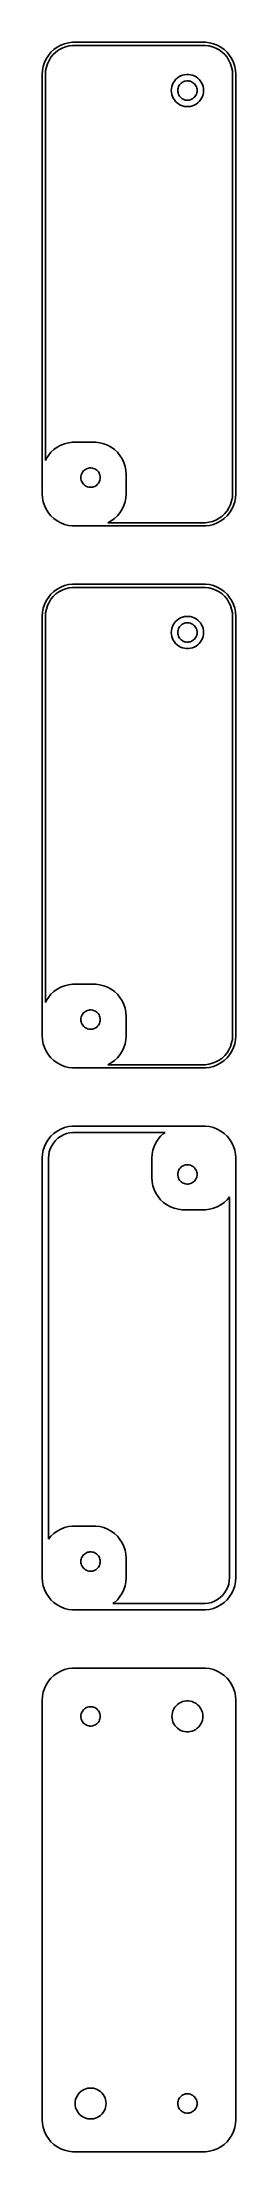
# Model space of a CAD drawing. Header units: metres. Extents: x -15 to 15, y 215 to 541.
import ezdxf

# ---------------------------------------------------------------- set-up
doc = ezdxf.new("R2010")
doc.units = ezdxf.units.M

msp = doc.modelspace()

# ---------------------------------------------------------------- linework, layer by layer
for p, q in [((-13.6448, 539.923), (-14.0451, 539.439)), ((-13.1871, 540.353), (-13.6448, 539.923)), ((-13.6406, 539.145), (-13.2803, 539.58)), ((-13.2803, 539.58), (-12.8684, 539.967)), ((-12.6791, 540.722), (-13.1871, 540.353)), ((-12.8684, 539.967), (-12.4112, 540.299)), ((-12.1289, 541.024), (-12.6791, 540.722)), ((-12.4112, 540.299), (-11.916, 540.572)), ((-11.5451, 541.255), (-12.1289, 541.024)), ((-11.916, 540.572), (-11.3906, 540.78)), ((-10.9369, 541.411), (-11.5451, 541.255)), ((-11.3906, 540.78), (-10.8432, 540.92)), ((-10.3139, 541.49), (-10.9369, 541.411)), ((-10.8432, 540.92), (-10.2825, 540.991)), ((10.3139, 541.49), (-10.3139, 541.49)), ((-10.2825, 540.991), (10.2825, 540.991)), ((10.2825, 540.991), (10.8432, 540.92)), ((10.9369, 541.411), (10.3139, 541.49)), ((10.8432, 540.92), (11.3906, 540.78)), ((11.5451, 541.255), (10.9369, 541.411)), ((11.3906, 540.78), (11.916, 540.572)), ((12.1289, 541.024), (11.5451, 541.255)), ((11.916, 540.572), (12.4112, 540.299)), ((12.6791, 540.722), (12.1289, 541.024)), ((12.4112, 540.299), (12.8684, 539.967)), ((13.1871, 540.353), (12.6791, 540.722)), ((12.8684, 539.967), (13.2803, 539.58)), ((13.6448, 539.923), (13.1871, 540.353)), ((13.2803, 539.58), (13.6406, 539.145)), ((14.0451, 539.439), (13.6448, 539.923)), ((-14.9606, 537.127), (-15, 536.5)), ((-15, 536.5), (-15, 471.5)), ((-14.8429, 537.743), (-14.9606, 537.127)), ((-14.6489, 538.341), (-14.8429, 537.743)), ((-14.3815, 538.909), (-14.6489, 538.341)), ((-14.5, 536.5), (-14.4645, 537.064)), ((-14.5, 476.657), (-14.5, 536.5)), ((-14.4645, 537.064), (-14.3586, 537.619)), ((-14.0451, 539.439), (-14.3815, 538.909)), ((-14.3586, 537.619), (-14.184, 538.157)), ((-14.184, 538.157), (-13.9434, 538.668)), ((-13.9434, 538.668), (-13.6406, 539.145)), ((6.43555, 536.262), (6.16043, 536.111)), ((6.72745, 536.378), (6.43555, 536.262)), ((7.03154, 536.456), (6.72745, 536.378)), ((7.34302, 536.495), (7.03154, 536.456)), ((7.65697, 536.495), (7.34302, 536.495)), ((7.96844, 536.456), (7.65697, 536.495)), ((8.27254, 536.378), (7.96844, 536.456)), ((8.56444, 536.262), (8.27254, 536.378)), ((8.83955, 536.111), (8.56444, 536.262)), ((13.6406, 539.145), (13.9434, 538.668)), ((13.9434, 538.668), (14.184, 538.157)), ((14.3815, 538.909), (14.0451, 539.439)), ((14.184, 538.157), (14.3586, 537.619)), ((14.3586, 537.619), (14.4645, 537.064)), ((14.6489, 538.341), (14.3815, 538.909)), ((14.4645, 537.064), (14.5, 536.5)), ((14.5, 536.5), (14.5, 471.5)), ((14.8429, 537.743), (14.6489, 538.341)), ((14.9606, 537.127), (14.8429, 537.743)), ((15, 536.5), (14.9606, 537.127)), ((15, 471.5), (15, 536.5)), ((5.0197, 534.313), (5, 534)), ((5, 534), (5.0197, 533.687)), ((5.07854, 534.622), (5.0197, 534.313)), ((5.0197, 533.687), (5.07854, 533.378)), ((5.17555, 534.92), (5.07854, 534.622)), ((5.07854, 533.378), (5.17555, 533.08)), ((5.30922, 535.204), (5.17555, 534.92)), ((5.17555, 533.08), (5.30922, 532.796)), ((5.47745, 535.469), (5.30922, 535.204)), ((5.67757, 535.711), (5.47745, 535.469)), ((5.90643, 535.926), (5.67757, 535.711)), ((6.16043, 536.111), (5.90643, 535.926)), ((6, 534), (6.01183, 534.188)), ((6.01183, 533.812), (6, 534)), ((6.01183, 534.188), (6.04712, 534.373)), ((6.04712, 533.627), (6.01183, 533.812)), ((6.04712, 534.373), (6.10533, 534.552)), ((6.10533, 533.448), (6.04712, 533.627)), ((6.10533, 534.552), (6.18553, 534.723)), ((6.18553, 533.277), (6.10533, 533.448)), ((6.18553, 534.723), (6.28647, 534.882)), ((6.28647, 533.118), (6.18553, 533.277)), ((6.28647, 534.882), (6.40654, 535.027)), ((6.40654, 532.973), (6.28647, 533.118)), ((6.40654, 535.027), (6.54385, 535.156)), ((6.54385, 535.156), (6.69626, 535.266)), ((6.69626, 535.266), (6.86133, 535.357)), ((6.86133, 535.357), (7.03647, 535.427)), ((7.03647, 535.427), (7.21892, 535.473)), ((7.21892, 535.473), (7.40581, 535.497)), ((7.40581, 535.497), (7.59418, 535.497)), ((7.59418, 535.497), (7.78107, 535.473)), ((7.78107, 535.473), (7.96352, 535.427)), ((7.96352, 535.427), (8.13866, 535.357)), ((8.13866, 535.357), (8.30373, 535.266)), ((8.30373, 535.266), (8.45613, 535.156)), ((8.45613, 535.156), (8.59344, 535.027)), ((8.59344, 535.027), (8.71352, 534.882)), ((8.71352, 533.118), (8.59344, 532.973)), ((8.71352, 534.882), (8.81445, 534.723)), ((8.81445, 533.277), (8.71352, 533.118)), ((8.81445, 534.723), (8.89465, 534.552)), ((8.89465, 533.448), (8.81445, 533.277)), ((9.09355, 535.926), (8.83955, 536.111)), ((8.89465, 534.552), (8.95287, 534.373)), ((8.95287, 533.627), (8.89465, 533.448)), ((8.95287, 534.373), (8.98816, 534.188)), ((8.98816, 533.812), (8.95287, 533.627)), ((8.98816, 534.188), (9, 534)), ((9, 534), (8.98816, 533.812)), ((9.32242, 535.711), (9.09355, 535.926)), ((9.52254, 535.469), (9.32242, 535.711)), ((9.69077, 535.204), (9.52254, 535.469)), ((9.82443, 534.92), (9.69077, 535.204)), ((9.69077, 532.796), (9.82443, 533.08)), ((9.92145, 534.622), (9.82443, 534.92)), ((9.82443, 533.08), (9.92145, 533.378)), ((9.98029, 534.313), (9.92145, 534.622)), ((9.92145, 533.378), (9.98029, 533.687)), ((10, 534), (9.98029, 534.313)), ((9.98029, 533.687), (10, 534)), ((5.30922, 532.796), (5.47745, 532.531)), ((5.47745, 532.531), (5.67757, 532.289)), ((5.67757, 532.289), (5.90643, 532.074)), ((5.90643, 532.074), (6.16043, 531.889)), ((6.16043, 531.889), (6.43555, 531.738)), ((6.54385, 532.844), (6.40654, 532.973)), ((6.43555, 531.738), (6.72745, 531.622)), ((6.69626, 532.734), (6.54385, 532.844)), ((6.86133, 532.643), (6.69626, 532.734)), ((6.72745, 531.622), (7.03154, 531.544)), ((7.03647, 532.573), (6.86133, 532.643)), ((7.03154, 531.544), (7.34302, 531.505)), ((7.21892, 532.527), (7.03647, 532.573)), ((7.40581, 532.503), (7.21892, 532.527)), ((7.34302, 531.505), (7.65697, 531.505)), ((7.59418, 532.503), (7.40581, 532.503)), ((7.78107, 532.527), (7.59418, 532.503)), ((7.65697, 531.505), (7.96844, 531.544)), ((7.96352, 532.573), (7.78107, 532.527)), ((8.13866, 532.643), (7.96352, 532.573)), ((7.96844, 531.544), (8.27254, 531.622)), ((8.30373, 532.734), (8.13866, 532.643)), ((8.27254, 531.622), (8.56444, 531.738)), ((8.45613, 532.844), (8.30373, 532.734)), ((8.59344, 532.973), (8.45613, 532.844)), ((8.56444, 531.738), (8.83955, 531.889)), ((8.83955, 531.889), (9.09355, 532.074)), ((9.09355, 532.074), (9.32242, 532.289)), ((9.32242, 532.289), (9.52254, 532.531)), ((9.52254, 532.531), (9.69077, 532.796)), ((-14.0451, 477.439), (-14.3815, 476.909)), ((-13.6448, 477.923), (-14.0451, 477.439)), ((-13.1871, 478.353), (-13.6448, 477.923)), ((-12.6791, 478.722), (-13.1871, 478.353)), ((-12.1289, 479.024), (-12.6791, 478.722)), ((-11.5451, 479.255), (-12.1289, 479.024)), ((-10.9369, 479.411), (-11.5451, 479.255)), ((-10.3139, 479.49), (-10.9369, 479.411)), ((-6.68604, 479.49), (-10.3139, 479.49)), ((-6.06308, 479.411), (-6.68604, 479.49)), ((-5.45491, 479.255), (-6.06308, 479.411)), ((-4.87109, 479.024), (-5.45491, 479.255)), ((-4.32086, 478.722), (-4.87109, 479.024)), ((-3.81287, 478.353), (-4.32086, 478.722)), ((-3.35515, 477.923), (-3.81287, 478.353)), ((-2.95491, 477.439), (-3.35515, 477.923)), ((-2.61845, 476.909), (-2.95491, 477.439)), ((-14.3815, 476.909), (-14.5, 476.657)), ((-9, 474), (-8.98816, 474.188)), ((-8.98816, 474.188), (-8.95287, 474.373)), ((-8.95287, 474.373), (-8.89465, 474.552)), ((-8.89465, 474.552), (-8.81445, 474.723)), ((-8.81445, 474.723), (-8.71352, 474.882)), ((-8.71352, 474.882), (-8.59344, 475.027)), ((-8.59344, 475.027), (-8.45613, 475.156)), ((-8.45613, 475.156), (-8.30373, 475.266)), ((-8.30373, 475.266), (-8.13866, 475.357)), ((-8.13866, 475.357), (-7.96352, 475.427)), ((-7.96352, 475.427), (-7.78107, 475.473)), ((-7.78107, 475.473), (-7.59418, 475.497)), ((-7.59418, 475.497), (-7.40581, 475.497)), ((-7.40581, 475.497), (-7.21892, 475.473)), ((-7.21892, 475.473), (-7.03647, 475.427)), ((-7.03647, 475.427), (-6.86133, 475.357)), ((-6.86133, 475.357), (-6.69626, 475.266)), ((-6.69626, 475.266), (-6.54385, 475.156)), ((-6.54385, 475.156), (-6.40654, 475.027)), ((-6.40654, 475.027), (-6.28647, 474.882)), ((-6.28647, 474.882), (-6.18553, 474.723)), ((-6.18553, 474.723), (-6.10533, 474.552)), ((-6.10533, 474.552), (-6.04712, 474.373)), ((-6.04712, 474.373), (-6.01183, 474.188)), ((-6.01183, 474.188), (-6, 474)), ((-2.3511, 476.341), (-2.61845, 476.909)), ((-2.15707, 475.743), (-2.3511, 476.341)), ((-2.03941, 475.127), (-2.15707, 475.743)), ((-2, 474.5), (-2.03941, 475.127)), ((-2, 471.5), (-2, 474.5)), ((-15, 471.5), (-14.9606, 470.873)), ((-14.9606, 470.873), (-14.8429, 470.257)), ((-8.98816, 473.812), (-9, 474)), ((-8.95287, 473.627), (-8.98816, 473.812)), ((-8.89465, 473.448), (-8.95287, 473.627)), ((-8.81445, 473.277), (-8.89465, 473.448)), ((-8.71352, 473.118), (-8.81445, 473.277)), ((-8.59344, 472.973), (-8.71352, 473.118)), ((-8.45613, 472.844), (-8.59344, 472.973)), ((-8.30373, 472.734), (-8.45613, 472.844)), ((-8.13866, 472.643), (-8.30373, 472.734)), ((-7.96352, 472.573), (-8.13866, 472.643)), ((-7.78107, 472.527), (-7.96352, 472.573)), ((-7.59418, 472.503), (-7.78107, 472.527)), ((-7.40581, 472.503), (-7.59418, 472.503)), ((-7.21892, 472.527), (-7.40581, 472.503)), ((-7.03647, 472.573), (-7.21892, 472.527)), ((-6.86133, 472.643), (-7.03647, 472.573)), ((-6.69626, 472.734), (-6.86133, 472.643)), ((-6.54385, 472.844), (-6.69626, 472.734)), ((-6.40654, 472.973), (-6.54385, 472.844)), ((-6.28647, 473.118), (-6.40654, 472.973)), ((-6.18553, 473.277), (-6.28647, 473.118)), ((-6.10533, 473.448), (-6.18553, 473.277)), ((-6.04712, 473.627), (-6.10533, 473.448)), ((-6.01183, 473.812), (-6.04712, 473.627)), ((-6, 474), (-6.01183, 473.812)), ((-2.15707, 470.257), (-2.03941, 470.873)), ((-2.03941, 470.873), (-2, 471.5)), ((14.4645, 470.936), (14.3586, 470.381)), ((14.5, 471.5), (14.4645, 470.936)), ((14.8429, 470.257), (14.9606, 470.873)), ((14.9606, 470.873), (15, 471.5)), ((-14.8429, 470.257), (-14.6489, 469.659)), ((-14.6489, 469.659), (-14.3815, 469.091)), ((-14.3815, 469.091), (-14.0451, 468.561)), ((-14.0451, 468.561), (-13.6448, 468.077)), ((-13.6448, 468.077), (-13.1871, 467.647)), ((-13.1871, 467.647), (-12.6791, 467.278)), ((-4.32086, 467.278), (-3.81287, 467.647)), ((-3.81287, 467.647), (-3.35515, 468.077)), ((-3.35515, 468.077), (-2.95491, 468.561)), ((-2.95491, 468.561), (-2.61845, 469.091)), ((-2.61845, 469.091), (-2.3511, 469.659)), ((-2.3511, 469.659), (-2.15707, 470.257)), ((12.4112, 467.701), (11.916, 467.428)), ((12.8684, 468.033), (12.4112, 467.701)), ((12.6791, 467.278), (13.1871, 467.647)), ((13.2803, 468.42), (12.8684, 468.033)), ((13.1871, 467.647), (13.6448, 468.077)), ((13.6406, 468.855), (13.2803, 468.42)), ((13.9434, 469.332), (13.6406, 468.855)), ((13.6448, 468.077), (14.0451, 468.561)), ((14.184, 469.843), (13.9434, 469.332)), ((14.0451, 468.561), (14.3815, 469.091)), ((14.3586, 470.381), (14.184, 469.843)), ((14.3815, 469.091), (14.6489, 469.659)), ((14.6489, 469.659), (14.8429, 470.257)), ((-12.6791, 467.278), (-12.1289, 466.976)), ((-12.1289, 466.976), (-11.5451, 466.745)), ((-11.5451, 466.745), (-10.9369, 466.589)), ((-10.9369, 466.589), (-10.3139, 466.51)), ((-10.3139, 466.51), (10.3139, 466.51)), ((-4.81104, 467.009), (-4.32086, 467.278)), ((10.2825, 467.009), (-4.81104, 467.009)), ((10.8432, 467.08), (10.2825, 467.009)), ((10.3139, 466.51), (10.9369, 466.589)), ((11.3906, 467.22), (10.8432, 467.08)), ((10.9369, 466.589), (11.5451, 466.745)), ((11.916, 467.428), (11.3906, 467.22)), ((11.5451, 466.745), (12.1289, 466.976)), ((12.1289, 466.976), (12.6791, 467.278)), ((-14.3815, 454.909), (-14.6489, 454.341)), ((-14.0451, 455.439), (-14.3815, 454.909)), ((-14.184, 454.157), (-13.9434, 454.668)), ((-13.6448, 455.923), (-14.0451, 455.439)), ((-13.9434, 454.668), (-13.6406, 455.145)), ((-13.1871, 456.353), (-13.6448, 455.923)), ((-13.6406, 455.145), (-13.2803, 455.58)), ((-13.2803, 455.58), (-12.8684, 455.967)), ((-12.6791, 456.722), (-13.1871, 456.353)), ((-12.8684, 455.967), (-12.4112, 456.299)), ((-12.1289, 457.024), (-12.6791, 456.722)), ((-12.4112, 456.299), (-11.916, 456.572)), ((-11.5451, 457.255), (-12.1289, 457.024)), ((-11.916, 456.572), (-11.3906, 456.78)), ((-10.9369, 457.411), (-11.5451, 457.255)), ((-11.3906, 456.78), (-10.8432, 456.92)), ((-10.3139, 457.49), (-10.9369, 457.411)), ((-10.8432, 456.92), (-10.2825, 456.991)), ((10.3139, 457.49), (-10.3139, 457.49)), ((-10.2825, 456.991), (10.2825, 456.991)), ((10.2825, 456.991), (10.8432, 456.92)), ((10.9369, 457.411), (10.3139, 457.49)), ((10.8432, 456.92), (11.3906, 456.78)), ((11.5451, 457.255), (10.9369, 457.411)), ((11.3906, 456.78), (11.916, 456.572)), ((12.1289, 457.024), (11.5451, 457.255)), ((11.916, 456.572), (12.4112, 456.299)), ((12.6791, 456.722), (12.1289, 457.024)), ((12.4112, 456.299), (12.8684, 455.967)), ((13.1871, 456.353), (12.6791, 456.722)), ((12.8684, 455.967), (13.2803, 455.58)), ((13.6448, 455.923), (13.1871, 456.353)), ((13.2803, 455.58), (13.6406, 455.145)), ((13.6406, 455.145), (13.9434, 454.668)), ((14.0451, 455.439), (13.6448, 455.923)), ((13.9434, 454.668), (14.184, 454.157)), ((14.3815, 454.909), (14.0451, 455.439)), ((14.6489, 454.341), (14.3815, 454.909)), ((-14.9606, 453.127), (-15, 452.5)), ((-15, 452.5), (-15, 387.5)), ((-14.8429, 453.743), (-14.9606, 453.127)), ((-14.6489, 454.341), (-14.8429, 453.743)), ((-14.5, 452.5), (-14.4645, 453.064)), ((-14.5, 392.657), (-14.5, 452.5)), ((-14.4645, 453.064), (-14.3586, 453.619)), ((-14.3586, 453.619), (-14.184, 454.157)), ((5.47745, 451.469), (5.30922, 451.204)), ((5.67757, 451.711), (5.47745, 451.469)), ((5.90643, 451.926), (5.67757, 451.711)), ((6.16043, 452.111), (5.90643, 451.926)), ((6.43555, 452.262), (6.16043, 452.111)), ((6.72745, 452.378), (6.43555, 452.262)), ((6.54385, 451.156), (6.69626, 451.266)), ((6.69626, 451.266), (6.86133, 451.357)), ((7.03154, 452.456), (6.72745, 452.378)), ((6.86133, 451.357), (7.03647, 451.427)), ((7.34302, 452.495), (7.03154, 452.456)), ((7.03647, 451.427), (7.21892, 451.473)), ((7.21892, 451.473), (7.40581, 451.497)), ((7.65697, 452.495), (7.34302, 452.495)), ((7.40581, 451.497), (7.59418, 451.497)), ((7.59418, 451.497), (7.78107, 451.473)), ((7.96844, 452.456), (7.65697, 452.495)), ((7.78107, 451.473), (7.96352, 451.427)), ((7.96352, 451.427), (8.13866, 451.357)), ((8.27254, 452.378), (7.96844, 452.456)), ((8.13866, 451.357), (8.30373, 451.266)), ((8.56444, 452.262), (8.27254, 452.378)), ((8.30373, 451.266), (8.45613, 451.156)), ((8.83955, 452.111), (8.56444, 452.262)), ((9.09355, 451.926), (8.83955, 452.111)), ((9.32242, 451.711), (9.09355, 451.926)), ((9.52254, 451.469), (9.32242, 451.711)), ((9.69077, 451.204), (9.52254, 451.469)), ((14.184, 454.157), (14.3586, 453.619)), ((14.3586, 453.619), (14.4645, 453.064)), ((14.4645, 453.064), (14.5, 452.5)), ((14.5, 452.5), (14.5, 387.5)), ((14.8429, 453.743), (14.6489, 454.341)), ((14.9606, 453.127), (14.8429, 453.743)), ((15, 452.5), (14.9606, 453.127)), ((15, 387.5), (15, 452.5)), ((5.0197, 450.313), (5, 450)), ((5, 450), (5.0197, 449.687)), ((5.07854, 450.622), (5.0197, 450.313)), ((5.0197, 449.687), (5.07854, 449.378)), ((5.17555, 450.92), (5.07854, 450.622)), ((5.07854, 449.378), (5.17555, 449.08)), ((5.30922, 451.204), (5.17555, 450.92)), ((5.17555, 449.08), (5.30922, 448.796)), ((5.30922, 448.796), (5.47745, 448.531)), ((5.47745, 448.531), (5.67757, 448.289)), ((5.67757, 448.289), (5.90643, 448.074)), ((5.90643, 448.074), (6.16043, 447.889)), ((6, 450), (6.01183, 450.188)), ((6.01183, 449.812), (6, 450)), ((6.01183, 450.188), (6.04712, 450.373)), ((6.04712, 449.627), (6.01183, 449.812)), ((6.04712, 450.373), (6.10533, 450.552)), ((6.10533, 449.448), (6.04712, 449.627)), ((6.10533, 450.552), (6.18553, 450.723)), ((6.18553, 449.277), (6.10533, 449.448)), ((6.18553, 450.723), (6.28647, 450.882)), ((6.28647, 449.118), (6.18553, 449.277)), ((6.28647, 450.882), (6.40654, 451.027)), ((6.40654, 448.973), (6.28647, 449.118)), ((6.40654, 451.027), (6.54385, 451.156)), ((6.54385, 448.844), (6.40654, 448.973)), ((6.69626, 448.734), (6.54385, 448.844)), ((6.86133, 448.643), (6.69626, 448.734)), ((7.03647, 448.573), (6.86133, 448.643)), ((7.21892, 448.527), (7.03647, 448.573)), ((7.40581, 448.503), (7.21892, 448.527)), ((7.59418, 448.503), (7.40581, 448.503)), ((7.78107, 448.527), (7.59418, 448.503)), ((7.96352, 448.573), (7.78107, 448.527)), ((8.13866, 448.643), (7.96352, 448.573)), ((8.30373, 448.734), (8.13866, 448.643)), ((8.45613, 448.844), (8.30373, 448.734)), ((8.45613, 451.156), (8.59344, 451.027)), ((8.59344, 448.973), (8.45613, 448.844)), ((8.59344, 451.027), (8.71352, 450.882)), ((8.71352, 449.118), (8.59344, 448.973)), ((8.71352, 450.882), (8.81445, 450.723)), ((8.81445, 449.277), (8.71352, 449.118)), ((8.81445, 450.723), (8.89465, 450.552)), ((8.89465, 449.448), (8.81445, 449.277)), ((8.83955, 447.889), (9.09355, 448.074)), ((8.89465, 450.552), (8.95287, 450.373)), ((8.95287, 449.627), (8.89465, 449.448)), ((8.95287, 450.373), (8.98816, 450.188)), ((8.98816, 449.812), (8.95287, 449.627)), ((8.98816, 450.188), (9, 450)), ((9, 450), (8.98816, 449.812)), ((9.09355, 448.074), (9.32242, 448.289)), ((9.32242, 448.289), (9.52254, 448.531)), ((9.52254, 448.531), (9.69077, 448.796)), ((9.82443, 450.92), (9.69077, 451.204)), ((9.69077, 448.796), (9.82443, 449.08)), ((9.92145, 450.622), (9.82443, 450.92)), ((9.82443, 449.08), (9.92145, 449.378)), ((9.98029, 450.313), (9.92145, 450.622)), ((9.92145, 449.378), (9.98029, 449.687)), ((10, 450), (9.98029, 450.313)), ((9.98029, 449.687), (10, 450)), ((6.16043, 447.889), (6.43555, 447.738)), ((6.43555, 447.738), (6.72745, 447.622)), ((6.72745, 447.622), (7.03154, 447.544)), ((7.03154, 447.544), (7.34302, 447.505)), ((7.34302, 447.505), (7.65697, 447.505)), ((7.65697, 447.505), (7.96844, 447.544)), ((7.96844, 447.544), (8.27254, 447.622)), ((8.27254, 447.622), (8.56444, 447.738)), ((8.56444, 447.738), (8.83955, 447.889)), ((-14.3815, 392.909), (-14.5, 392.657)), ((-14.0451, 393.439), (-14.3815, 392.909)), ((-13.6448, 393.923), (-14.0451, 393.439)), ((-13.1871, 394.353), (-13.6448, 393.923)), ((-12.6791, 394.722), (-13.1871, 394.353)), ((-12.1289, 395.024), (-12.6791, 394.722)), ((-11.5451, 395.255), (-12.1289, 395.024)), ((-10.9369, 395.411), (-11.5451, 395.255)), ((-10.3139, 395.49), (-10.9369, 395.411)), ((-6.68604, 395.49), (-10.3139, 395.49)), ((-6.06308, 395.411), (-6.68604, 395.49)), ((-5.45491, 395.255), (-6.06308, 395.411)), ((-4.87109, 395.024), (-5.45491, 395.255)), ((-4.32086, 394.722), (-4.87109, 395.024)), ((-3.81287, 394.353), (-4.32086, 394.722)), ((-3.35515, 393.923), (-3.81287, 394.353)), ((-2.95491, 393.439), (-3.35515, 393.923)), ((-2.61845, 392.909), (-2.95491, 393.439)), ((-2.3511, 392.341), (-2.61845, 392.909)), ((-9, 390), (-8.98816, 390.188)), ((-8.98816, 389.812), (-9, 390)), ((-8.98816, 390.188), (-8.95287, 390.373)), ((-8.95287, 389.627), (-8.98816, 389.812)), ((-8.95287, 390.373), (-8.89465, 390.552)), ((-8.89465, 389.448), (-8.95287, 389.627)), ((-8.89465, 390.552), (-8.81445, 390.723)), ((-8.81445, 389.277), (-8.89465, 389.448)), ((-8.81445, 390.723), (-8.71352, 390.882)), ((-8.71352, 389.118), (-8.81445, 389.277)), ((-8.71352, 390.882), (-8.59344, 391.027)), ((-8.59344, 388.973), (-8.71352, 389.118)), ((-8.59344, 391.027), (-8.45613, 391.156)), ((-8.45613, 391.156), (-8.30373, 391.266)), ((-8.30373, 391.266), (-8.13866, 391.357)), ((-8.13866, 391.357), (-7.96352, 391.427)), ((-7.96352, 391.427), (-7.78107, 391.473)), ((-7.78107, 391.473), (-7.59418, 391.497)), ((-7.59418, 391.497), (-7.40581, 391.497)), ((-7.40581, 391.497), (-7.21892, 391.473)), ((-7.21892, 391.473), (-7.03647, 391.427)), ((-7.03647, 391.427), (-6.86133, 391.357)), ((-6.86133, 391.357), (-6.69626, 391.266)), ((-6.69626, 391.266), (-6.54385, 391.156)), ((-6.54385, 391.156), (-6.40654, 391.027)), ((-6.40654, 391.027), (-6.28647, 390.882)), ((-6.28647, 389.118), (-6.40654, 388.973)), ((-6.28647, 390.882), (-6.18553, 390.723)), ((-6.18553, 389.277), (-6.28647, 389.118)), ((-6.18553, 390.723), (-6.10533, 390.552)), ((-6.10533, 389.448), (-6.18553, 389.277)), ((-6.10533, 390.552), (-6.04712, 390.373)), ((-6.04712, 389.627), (-6.10533, 389.448)), ((-6.04712, 390.373), (-6.01183, 390.188)), ((-6.01183, 389.812), (-6.04712, 389.627)), ((-6.01183, 390.188), (-6, 390)), ((-6, 390), (-6.01183, 389.812)), ((-2.15707, 391.743), (-2.3511, 392.341)), ((-2.03941, 391.127), (-2.15707, 391.743)), ((-2, 390.5), (-2.03941, 391.127)), ((-2, 387.5), (-2, 390.5)), ((-15, 387.5), (-14.9606, 386.873)), ((-14.9606, 386.873), (-14.8429, 386.257)), ((-14.8429, 386.257), (-14.6489, 385.659)), ((-8.45613, 388.844), (-8.59344, 388.973)), ((-8.30373, 388.734), (-8.45613, 388.844)), ((-8.13866, 388.643), (-8.30373, 388.734)), ((-7.96352, 388.573), (-8.13866, 388.643)), ((-7.78107, 388.527), (-7.96352, 388.573)), ((-7.59418, 388.503), (-7.78107, 388.527)), ((-7.40581, 388.503), (-7.59418, 388.503)), ((-7.21892, 388.527), (-7.40581, 388.503)), ((-7.03647, 388.573), (-7.21892, 388.527)), ((-6.86133, 388.643), (-7.03647, 388.573)), ((-6.69626, 388.734), (-6.86133, 388.643)), ((-6.54385, 388.844), (-6.69626, 388.734)), ((-6.40654, 388.973), (-6.54385, 388.844)), ((-2.3511, 385.659), (-2.15707, 386.257)), ((-2.15707, 386.257), (-2.03941, 386.873)), ((-2.03941, 386.873), (-2, 387.5)), ((14.184, 385.843), (13.9434, 385.332)), ((14.3586, 386.381), (14.184, 385.843)), ((14.4645, 386.936), (14.3586, 386.381)), ((14.5, 387.5), (14.4645, 386.936)), ((14.6489, 385.659), (14.8429, 386.257)), ((14.8429, 386.257), (14.9606, 386.873)), ((14.9606, 386.873), (15, 387.5)), ((-14.6489, 385.659), (-14.3815, 385.091)), ((-14.3815, 385.091), (-14.0451, 384.561)), ((-14.0451, 384.561), (-13.6448, 384.077)), ((-13.6448, 384.077), (-13.1871, 383.647)), ((-13.1871, 383.647), (-12.6791, 383.278)), ((-12.6791, 383.278), (-12.1289, 382.976)), ((-12.1289, 382.976), (-11.5451, 382.745)), ((-11.5451, 382.745), (-10.9369, 382.589)), ((-10.9369, 382.589), (-10.3139, 382.51)), ((-4.81104, 383.009), (-4.32086, 383.278)), ((10.2825, 383.009), (-4.81104, 383.009)), ((-4.32086, 383.278), (-3.81287, 383.647)), ((-3.81287, 383.647), (-3.35515, 384.077)), ((-3.35515, 384.077), (-2.95491, 384.561)), ((-2.95491, 384.561), (-2.61845, 385.091)), ((-2.61845, 385.091), (-2.3511, 385.659)), ((10.8432, 383.08), (10.2825, 383.009)), ((10.3139, 382.51), (10.9369, 382.589)), ((11.3906, 383.22), (10.8432, 383.08)), ((10.9369, 382.589), (11.5451, 382.745)), ((11.916, 383.428), (11.3906, 383.22)), ((11.5451, 382.745), (12.1289, 382.976)), ((12.4112, 383.701), (11.916, 383.428)), ((12.1289, 382.976), (12.6791, 383.278)), ((12.8684, 384.033), (12.4112, 383.701)), ((12.6791, 383.278), (13.1871, 383.647)), ((13.2803, 384.42), (12.8684, 384.033)), ((13.1871, 383.647), (13.6448, 384.077)), ((13.6406, 384.855), (13.2803, 384.42)), ((13.9434, 385.332), (13.6406, 384.855)), ((13.6448, 384.077), (14.0451, 384.561)), ((14.0451, 384.561), (14.3815, 385.091)), ((14.3815, 385.091), (14.6489, 385.659)), ((-10.3139, 382.51), (10.3139, 382.51)), ((-12.1289, 373.024), (-12.6791, 372.722)), ((-11.5451, 373.255), (-12.1289, 373.024)), ((-10.9369, 373.411), (-11.5451, 373.255)), ((-10.3139, 373.49), (-10.9369, 373.411)), ((10.3139, 373.49), (-10.3139, 373.49)), ((10.9369, 373.411), (10.3139, 373.49)), ((11.5451, 373.255), (10.9369, 373.411)), ((12.1289, 373.024), (11.5451, 373.255)), ((12.6791, 372.722), (12.1289, 373.024)), ((-14.8429, 369.743), (-14.9606, 369.127)), ((-14.6489, 370.341), (-14.8429, 369.743)), ((-14.3815, 370.909), (-14.6489, 370.341)), ((-14.0451, 371.439), (-14.3815, 370.909)), ((-13.6448, 371.923), (-14.0451, 371.439)), ((-13.9907, 369.004), (-13.896, 369.5)), ((-13.896, 369.5), (-13.7399, 369.981)), ((-13.7399, 369.981), (-13.5248, 370.438)), ((-13.1871, 372.353), (-13.6448, 371.923)), ((-13.5248, 370.438), (-13.2542, 370.864)), ((-13.2542, 370.864), (-12.9322, 371.254)), ((-12.6791, 372.722), (-13.1871, 372.353)), ((-12.9322, 371.254), (-12.5639, 371.599)), ((-12.5639, 371.599), (-12.1553, 371.896)), ((-12.1553, 371.896), (-11.7126, 372.14)), ((-11.7126, 372.14), (-11.243, 372.326)), ((-11.243, 372.326), (-10.7537, 372.451)), ((-10.7537, 372.451), (-10.2526, 372.514)), ((-10.2526, 372.514), (4.03568, 372.514)), ((2.15707, 369.743), (2.03941, 369.127)), ((2.3511, 370.341), (2.15707, 369.743)), ((2.61845, 370.909), (2.3511, 370.341)), ((2.95491, 371.439), (2.61845, 370.909)), ((3.35515, 371.923), (2.95491, 371.439)), ((3.81287, 372.353), (3.35515, 371.923)), ((4.03568, 372.514), (3.81287, 372.353)), ((13.1871, 372.353), (12.6791, 372.722)), ((13.6448, 371.923), (13.1871, 372.353)), ((14.0451, 371.439), (13.6448, 371.923)), ((14.3815, 370.909), (14.0451, 371.439)), ((14.6489, 370.341), (14.3815, 370.909)), ((14.8429, 369.743), (14.6489, 370.341)), ((14.9606, 369.127), (14.8429, 369.743)), ((-14.9606, 369.127), (-15, 368.5)), ((-15, 368.5), (-15, 303.5)), ((-14.0224, 368.5), (-13.9907, 369.004)), ((-14.0224, 309.466), (-14.0224, 368.5)), ((2.03941, 369.127), (2, 368.5)), ((2, 368.5), (2, 365.5)), ((6.01183, 366.188), (6.04712, 366.373)), ((6.04712, 366.373), (6.10533, 366.552)), ((6.10533, 366.552), (6.18553, 366.723)), ((6.18553, 366.723), (6.28647, 366.882)), ((6.28647, 366.882), (6.40654, 367.027)), ((6.40654, 367.027), (6.54385, 367.156)), ((6.54385, 367.156), (6.69626, 367.266)), ((6.69626, 367.266), (6.86133, 367.357)), ((6.86133, 367.357), (7.03647, 367.427)), ((7.03647, 367.427), (7.21892, 367.473)), ((7.21892, 367.473), (7.40581, 367.497)), ((7.40581, 367.497), (7.59418, 367.497)), ((7.59418, 367.497), (7.78107, 367.473)), ((7.78107, 367.473), (7.96352, 367.427)), ((7.96352, 367.427), (8.13866, 367.357)), ((8.13866, 367.357), (8.30373, 367.266)), ((8.30373, 367.266), (8.45613, 367.156)), ((8.45613, 367.156), (8.59344, 367.027)), ((8.59344, 367.027), (8.71352, 366.882)), ((8.71352, 366.882), (8.81445, 366.723)), ((8.81445, 366.723), (8.89465, 366.552)), ((8.89465, 366.552), (8.95287, 366.373)), ((8.95287, 366.373), (8.98816, 366.188)), ((15, 368.5), (14.9606, 369.127)), ((15, 303.5), (15, 368.5)), ((2, 365.5), (2.03941, 364.873)), ((2.03941, 364.873), (2.15707, 364.257)), ((2.15707, 364.257), (2.3511, 363.659)), ((2.3511, 363.659), (2.61845, 363.091)), ((2.61845, 363.091), (2.95491, 362.561)), ((6, 366), (6.01183, 366.188)), ((6.01183, 365.812), (6, 366)), ((6.04712, 365.627), (6.01183, 365.812)), ((6.10533, 365.448), (6.04712, 365.627)), ((6.18553, 365.277), (6.10533, 365.448)), ((6.28647, 365.118), (6.18553, 365.277)), ((6.40654, 364.973), (6.28647, 365.118)), ((6.54385, 364.844), (6.40654, 364.973)), ((6.69626, 364.734), (6.54385, 364.844)), ((6.86133, 364.643), (6.69626, 364.734)), ((7.03647, 364.573), (6.86133, 364.643)), ((7.21892, 364.527), (7.03647, 364.573)), ((7.40581, 364.503), (7.21892, 364.527)), ((7.59418, 364.503), (7.40581, 364.503)), ((7.78107, 364.527), (7.59418, 364.503)), ((7.96352, 364.573), (7.78107, 364.527)), ((8.13866, 364.643), (7.96352, 364.573)), ((8.30373, 364.734), (8.13866, 364.643)), ((8.45613, 364.844), (8.30373, 364.734)), ((8.59344, 364.973), (8.45613, 364.844)), ((8.71352, 365.118), (8.59344, 364.973)), ((8.81445, 365.277), (8.71352, 365.118)), ((8.89465, 365.448), (8.81445, 365.277)), ((8.95287, 365.627), (8.89465, 365.448)), ((8.98816, 365.812), (8.95287, 365.627)), ((8.98816, 366.188), (9, 366)), ((9, 366), (8.98816, 365.812)), ((2.95491, 362.561), (3.35515, 362.077)), ((3.35515, 362.077), (3.81287, 361.647)), ((3.81287, 361.647), (4.32086, 361.278)), ((4.32086, 361.278), (4.87109, 360.976)), ((4.87109, 360.976), (5.45491, 360.745)), ((5.45491, 360.745), (6.06308, 360.589)), ((6.06308, 360.589), (6.68604, 360.51)), ((6.68604, 360.51), (10.3139, 360.51)), ((10.3139, 360.51), (10.9369, 360.589)), ((10.9369, 360.589), (11.5451, 360.745)), ((11.5451, 360.745), (12.1289, 360.976)), ((12.1289, 360.976), (12.6791, 361.278)), ((12.6791, 361.278), (13.1871, 361.647)), ((13.1871, 361.647), (13.6448, 362.077)), ((13.6448, 362.077), (14.0224, 362.534)), ((14.0224, 362.534), (14.0224, 303.5)), ((-12.6791, 310.722), (-13.1871, 310.353)), ((-12.1289, 311.024), (-12.6791, 310.722)), ((-11.5451, 311.255), (-12.1289, 311.024)), ((-10.9369, 311.411), (-11.5451, 311.255)), ((-10.3139, 311.49), (-10.9369, 311.411)), ((-6.68604, 311.49), (-10.3139, 311.49)), ((-6.06308, 311.411), (-6.68604, 311.49)), ((-5.45491, 311.255), (-6.06308, 311.411)), ((-4.87109, 311.024), (-5.45491, 311.255)), ((-4.32086, 310.722), (-4.87109, 311.024)), ((-3.81287, 310.353), (-4.32086, 310.722)), ((-13.6448, 309.923), (-14.0224, 309.466)), ((-13.1871, 310.353), (-13.6448, 309.923)), ((-8.13866, 307.357), (-7.96352, 307.427)), ((-7.96352, 307.427), (-7.78107, 307.473)), ((-7.78107, 307.473), (-7.59418, 307.497)), ((-7.59418, 307.497), (-7.40581, 307.497)), ((-7.40581, 307.497), (-7.21892, 307.473)), ((-7.21892, 307.473), (-7.03647, 307.427)), ((-7.03647, 307.427), (-6.86133, 307.357)), ((-3.35515, 309.923), (-3.81287, 310.353)), ((-2.95491, 309.439), (-3.35515, 309.923)), ((-2.61845, 308.909), (-2.95491, 309.439)), ((-2.3511, 308.341), (-2.61845, 308.909)), ((-2.15707, 307.743), (-2.3511, 308.341)), ((-2.03941, 307.127), (-2.15707, 307.743)), ((-9, 306), (-8.98816, 306.188)), ((-8.98816, 305.812), (-9, 306)), ((-8.98816, 306.188), (-8.95287, 306.373)), ((-8.95287, 305.627), (-8.98816, 305.812)), ((-8.95287, 306.373), (-8.89465, 306.552)), ((-8.89465, 305.448), (-8.95287, 305.627)), ((-8.89465, 306.552), (-8.81445, 306.723)), ((-8.81445, 305.277), (-8.89465, 305.448)), ((-8.81445, 306.723), (-8.71352, 306.882)), ((-8.71352, 305.118), (-8.81445, 305.277)), ((-8.71352, 306.882), (-8.59344, 307.027)), ((-8.59344, 304.973), (-8.71352, 305.118)), ((-8.59344, 307.027), (-8.45613, 307.156)), ((-8.45613, 304.844), (-8.59344, 304.973)), ((-8.45613, 307.156), (-8.30373, 307.266)), ((-8.30373, 304.734), (-8.45613, 304.844)), ((-8.30373, 307.266), (-8.13866, 307.357)), ((-8.13866, 304.643), (-8.30373, 304.734)), ((-7.96352, 304.573), (-8.13866, 304.643)), ((-7.78107, 304.527), (-7.96352, 304.573)), ((-7.59418, 304.503), (-7.78107, 304.527)), ((-7.40581, 304.503), (-7.59418, 304.503)), ((-7.21892, 304.527), (-7.40581, 304.503)), ((-7.03647, 304.573), (-7.21892, 304.527)), ((-6.86133, 304.643), (-7.03647, 304.573)), ((-6.86133, 307.357), (-6.69626, 307.266)), ((-6.69626, 304.734), (-6.86133, 304.643)), ((-6.69626, 307.266), (-6.54385, 307.156)), ((-6.54385, 304.844), (-6.69626, 304.734)), ((-6.54385, 307.156), (-6.40654, 307.027)), ((-6.40654, 304.973), (-6.54385, 304.844)), ((-6.40654, 307.027), (-6.28647, 306.882)), ((-6.28647, 305.118), (-6.40654, 304.973)), ((-6.28647, 306.882), (-6.18553, 306.723)), ((-6.18553, 305.277), (-6.28647, 305.118)), ((-6.18553, 306.723), (-6.10533, 306.552)), ((-6.10533, 305.448), (-6.18553, 305.277)), ((-6.10533, 306.552), (-6.04712, 306.373)), ((-6.04712, 305.627), (-6.10533, 305.448)), ((-6.04712, 306.373), (-6.01183, 306.188)), ((-6.01183, 305.812), (-6.04712, 305.627)), ((-6.01183, 306.188), (-6, 306)), ((-6, 306), (-6.01183, 305.812)), ((-2, 306.5), (-2.03941, 307.127)), ((-2, 303.5), (-2, 306.5)), ((-15, 303.5), (-14.9606, 302.873)), ((-14.9606, 302.873), (-14.8429, 302.257)), ((-14.8429, 302.257), (-14.6489, 301.659)), ((-14.6489, 301.659), (-14.3815, 301.091)), ((-14.3815, 301.091), (-14.0451, 300.561)), ((-2.95491, 300.561), (-2.61845, 301.091)), ((-2.61845, 301.091), (-2.3511, 301.659)), ((-2.3511, 301.659), (-2.15707, 302.257)), ((-2.15707, 302.257), (-2.03941, 302.873)), ((-2.03941, 302.873), (-2, 303.5)), ((13.2542, 301.136), (12.9322, 300.746)), ((13.5248, 301.562), (13.2542, 301.136)), ((13.7399, 302.019), (13.5248, 301.562)), ((13.896, 302.5), (13.7399, 302.019)), ((13.9907, 302.996), (13.896, 302.5)), ((14.0224, 303.5), (13.9907, 302.996)), ((14.0451, 300.561), (14.3815, 301.091)), ((14.3815, 301.091), (14.6489, 301.659)), ((14.6489, 301.659), (14.8429, 302.257)), ((14.8429, 302.257), (14.9606, 302.873)), ((14.9606, 302.873), (15, 303.5)), ((-14.0451, 300.561), (-13.6448, 300.077)), ((-13.6448, 300.077), (-13.1871, 299.647)), ((-13.1871, 299.647), (-12.6791, 299.278)), ((-12.6791, 299.278), (-12.1289, 298.976)), ((-12.1289, 298.976), (-11.5451, 298.745)), ((-11.5451, 298.745), (-10.9369, 298.589)), ((-10.9369, 298.589), (-10.3139, 298.51)), ((-10.3139, 298.51), (10.3139, 298.51)), ((-4.03568, 299.486), (-3.81287, 299.647)), ((10.2526, 299.486), (-4.03568, 299.486)), ((-3.81287, 299.647), (-3.35515, 300.077)), ((-3.35515, 300.077), (-2.95491, 300.561)), ((10.7537, 299.549), (10.2526, 299.486)), ((10.3139, 298.51), (10.9369, 298.589)), ((11.243, 299.674), (10.7537, 299.549)), ((10.9369, 298.589), (11.5451, 298.745)), ((11.7126, 299.86), (11.243, 299.674)), ((11.5451, 298.745), (12.1289, 298.976)), ((12.1553, 300.104), (11.7126, 299.86)), ((12.1289, 298.976), (12.6791, 299.278)), ((12.5639, 300.401), (12.1553, 300.104)), ((12.9322, 300.746), (12.5639, 300.401)), ((12.6791, 299.278), (13.1871, 299.647)), ((13.1871, 299.647), (13.6448, 300.077)), ((13.6448, 300.077), (14.0451, 300.561)), ((-13.6448, 287.923), (-14.0451, 287.439)), ((-13.1871, 288.353), (-13.6448, 287.923)), ((-12.6791, 288.722), (-13.1871, 288.353)), ((-12.1289, 289.024), (-12.6791, 288.722)), ((-11.5451, 289.255), (-12.1289, 289.024)), ((-10.9369, 289.411), (-11.5451, 289.255)), ((-10.3139, 289.49), (-10.9369, 289.411)), ((10.3139, 289.49), (-10.3139, 289.49)), ((10.9369, 289.411), (10.3139, 289.49)), ((11.5451, 289.255), (10.9369, 289.411)), ((12.1289, 289.024), (11.5451, 289.255)), ((12.6791, 288.722), (12.1289, 289.024)), ((13.1871, 288.353), (12.6791, 288.722)), ((13.6448, 287.923), (13.1871, 288.353)), ((14.0451, 287.439), (13.6448, 287.923)), ((-14.9606, 285.127), (-15, 284.5)), ((-15, 284.5), (-15, 219.5)), ((-14.8429, 285.743), (-14.9606, 285.127)), ((-14.6489, 286.341), (-14.8429, 285.743)), ((-14.3815, 286.909), (-14.6489, 286.341)), ((-14.0451, 287.439), (-14.3815, 286.909)), ((14.3815, 286.909), (14.0451, 287.439)), ((14.6489, 286.341), (14.3815, 286.909)), ((14.8429, 285.743), (14.6489, 286.341)), ((14.9606, 285.127), (14.8429, 285.743)), ((15, 284.5), (14.9606, 285.127)), ((15, 219.5), (15, 284.5)), ((-9, 282), (-8.98816, 282.188)), ((-8.98816, 281.812), (-9, 282)), ((-8.98816, 282.188), (-8.95287, 282.373)), ((-8.95287, 281.627), (-8.98816, 281.812)), ((-8.95287, 282.373), (-8.89465, 282.552)), ((-8.89465, 281.448), (-8.95287, 281.627)), ((-8.89465, 282.552), (-8.81445, 282.723)), ((-8.81445, 281.277), (-8.89465, 281.448)), ((-8.81445, 282.723), (-8.71352, 282.882)), ((-8.71352, 281.118), (-8.81445, 281.277)), ((-8.71352, 282.882), (-8.59344, 283.027)), ((-8.59344, 283.027), (-8.45613, 283.156)), ((-8.45613, 283.156), (-8.30373, 283.266)), ((-8.30373, 283.266), (-8.13866, 283.357)), ((-8.13866, 283.357), (-7.96352, 283.427)), ((-7.96352, 283.427), (-7.78107, 283.473)), ((-7.78107, 283.473), (-7.59418, 283.497)), ((-7.59418, 283.497), (-7.40581, 283.497)), ((-7.40581, 283.497), (-7.21892, 283.473)), ((-7.21892, 283.473), (-7.03647, 283.427)), ((-7.03647, 283.427), (-6.86133, 283.357)), ((-6.86133, 283.357), (-6.69626, 283.266)), ((-6.69626, 283.266), (-6.54385, 283.156)), ((-6.54385, 283.156), (-6.40654, 283.027)), ((-6.40654, 283.027), (-6.28647, 282.882)), ((-6.28647, 282.882), (-6.18553, 282.723)), ((-6.18553, 281.277), (-6.28647, 281.118)), ((-6.18553, 282.723), (-6.10533, 282.552)), ((-6.10533, 281.448), (-6.18553, 281.277)), ((-6.10533, 282.552), (-6.04712, 282.373)), ((-6.04712, 281.627), (-6.10533, 281.448)), ((-6.04712, 282.373), (-6.01183, 282.188)), ((-6.01183, 281.812), (-6.04712, 281.627)), ((-6.01183, 282.188), (-6, 282)), ((-6, 282), (-6.01183, 281.812)), ((5.09999, 282), (5.11891, 282.301)), ((5.11891, 281.699), (5.09999, 282)), ((5.11891, 282.301), (5.1754, 282.597)), ((5.1754, 281.403), (5.11891, 281.699)), ((5.1754, 282.597), (5.26852, 282.883)), ((5.26852, 281.117), (5.1754, 281.403)), ((5.26852, 282.883), (5.39685, 283.156)), ((5.39685, 283.156), (5.55835, 283.411)), ((5.55835, 283.411), (5.75047, 283.643)), ((5.75047, 283.643), (5.97017, 283.849)), ((5.97017, 283.849), (6.214, 284.026)), ((6.214, 284.026), (6.47812, 284.172)), ((6.47812, 284.172), (6.75835, 284.283)), ((6.75835, 284.283), (7.05028, 284.357)), ((7.05028, 284.357), (7.34929, 284.395)), ((7.34929, 284.395), (7.6507, 284.395)), ((7.6507, 284.395), (7.94971, 284.357)), ((7.94971, 284.357), (8.24164, 284.283)), ((8.24164, 284.283), (8.52187, 284.172)), ((8.52187, 284.172), (8.78598, 284.026)), ((8.78598, 284.026), (9.02982, 283.849)), ((9.02982, 283.849), (9.24951, 283.643)), ((9.24951, 283.643), (9.44164, 283.411)), ((9.44164, 283.411), (9.60313, 283.156)), ((9.60313, 283.156), (9.73146, 282.883)), ((9.73146, 282.883), (9.82458, 282.597)), ((9.82458, 281.403), (9.73146, 281.117)), ((9.82458, 282.597), (9.88107, 282.301)), ((9.88107, 281.699), (9.82458, 281.403)), ((9.88107, 282.301), (9.89999, 282)), ((9.89999, 282), (9.88107, 281.699)), ((-8.59344, 280.973), (-8.71352, 281.118)), ((-8.45613, 280.844), (-8.59344, 280.973)), ((-8.30373, 280.734), (-8.45613, 280.844)), ((-8.13866, 280.643), (-8.30373, 280.734)), ((-7.96352, 280.573), (-8.13866, 280.643)), ((-7.78107, 280.527), (-7.96352, 280.573)), ((-7.59418, 280.503), (-7.78107, 280.527)), ((-7.40581, 280.503), (-7.59418, 280.503)), ((-7.21892, 280.527), (-7.40581, 280.503)), ((-7.03647, 280.573), (-7.21892, 280.527)), ((-6.86133, 280.643), (-7.03647, 280.573)), ((-6.69626, 280.734), (-6.86133, 280.643)), ((-6.54385, 280.844), (-6.69626, 280.734)), ((-6.40654, 280.973), (-6.54385, 280.844)), ((-6.28647, 281.118), (-6.40654, 280.973)), ((5.39685, 280.844), (5.26852, 281.117)), ((5.55835, 280.589), (5.39685, 280.844)), ((5.75047, 280.357), (5.55835, 280.589)), ((5.97017, 280.151), (5.75047, 280.357)), ((6.214, 279.974), (5.97017, 280.151)), ((6.47812, 279.828), (6.214, 279.974)), ((6.75835, 279.717), (6.47812, 279.828)), ((7.05028, 279.643), (6.75835, 279.717)), ((7.34929, 279.605), (7.05028, 279.643)), ((7.6507, 279.605), (7.34929, 279.605)), ((7.94971, 279.643), (7.6507, 279.605)), ((8.24164, 279.717), (7.94971, 279.643)), ((8.52187, 279.828), (8.24164, 279.717)), ((8.78598, 279.974), (8.52187, 279.828)), ((9.02982, 280.151), (8.78598, 279.974)), ((9.24951, 280.357), (9.02982, 280.151)), ((9.44164, 280.589), (9.24951, 280.357)), ((9.60313, 280.844), (9.44164, 280.589)), ((9.73146, 281.117), (9.60313, 280.844)), ((-9.88107, 222.301), (-9.82458, 222.597)), ((-9.82458, 222.597), (-9.73146, 222.883)), ((-9.73146, 222.883), (-9.60313, 223.156)), ((-9.60313, 223.156), (-9.44164, 223.411)), ((-9.44164, 223.411), (-9.24951, 223.643)), ((-9.24951, 223.643), (-9.02982, 223.849)), ((-9.02982, 223.849), (-8.78598, 224.026)), ((-8.78598, 224.026), (-8.52187, 224.172)), ((-8.52187, 224.172), (-8.24164, 224.283)), ((-8.24164, 224.283), (-7.94971, 224.357)), ((-7.94971, 224.357), (-7.6507, 224.395)), ((-7.6507, 224.395), (-7.34929, 224.395)), ((-7.34929, 224.395), (-7.05028, 224.357)), ((-7.05028, 224.357), (-6.75835, 224.283)), ((-6.75835, 224.283), (-6.47812, 224.172)), ((-6.47812, 224.172), (-6.214, 224.026)), ((-6.214, 224.026), (-5.97017, 223.849)), ((-5.97017, 223.849), (-5.75047, 223.643)), ((-5.75047, 223.643), (-5.55835, 223.411)), ((-5.55835, 223.411), (-5.39685, 223.156)), ((-5.39685, 223.156), (-5.26852, 222.883)), ((-5.26852, 222.883), (-5.1754, 222.597)), ((-5.1754, 222.597), (-5.11891, 222.301)), ((6.01183, 222.188), (6.04712, 222.373)), ((6.04712, 222.373), (6.10533, 222.552)), ((6.10533, 222.552), (6.18553, 222.723)), ((6.18553, 222.723), (6.28647, 222.882)), ((6.28647, 222.882), (6.40654, 223.027)), ((6.40654, 223.027), (6.54385, 223.156)), ((6.54385, 223.156), (6.69626, 223.266)), ((6.69626, 223.266), (6.86133, 223.357)), ((6.86133, 223.357), (7.03647, 223.427)), ((7.03647, 223.427), (7.21892, 223.473)), ((7.21892, 223.473), (7.40581, 223.497)), ((7.40581, 223.497), (7.59418, 223.497)), ((7.59418, 223.497), (7.78107, 223.473)), ((7.78107, 223.473), (7.96352, 223.427)), ((7.96352, 223.427), (8.13866, 223.357)), ((8.13866, 223.357), (8.30373, 223.266)), ((8.30373, 223.266), (8.45613, 223.156)), ((8.45613, 223.156), (8.59344, 223.027)), ((8.59344, 223.027), (8.71352, 222.882)), ((8.71352, 222.882), (8.81445, 222.723)), ((8.81445, 222.723), (8.89465, 222.552)), ((8.89465, 222.552), (8.95287, 222.373)), ((8.95287, 222.373), (8.98816, 222.188)), ((-15, 219.5), (-14.9606, 218.873)), ((-9.89999, 222), (-9.88107, 222.301)), ((-9.88107, 221.699), (-9.89999, 222)), ((-9.82458, 221.403), (-9.88107, 221.699)), ((-9.73146, 221.117), (-9.82458, 221.403)), ((-9.60313, 220.844), (-9.73146, 221.117)), ((-9.44164, 220.589), (-9.60313, 220.844)), ((-9.24951, 220.357), (-9.44164, 220.589)), ((-9.02982, 220.151), (-9.24951, 220.357)), ((-8.78598, 219.974), (-9.02982, 220.151)), ((-8.52187, 219.828), (-8.78598, 219.974)), ((-8.24164, 219.717), (-8.52187, 219.828)), ((-7.94971, 219.643), (-8.24164, 219.717)), ((-7.6507, 219.605), (-7.94971, 219.643)), ((-7.34929, 219.605), (-7.6507, 219.605)), ((-7.05028, 219.643), (-7.34929, 219.605)), ((-6.75835, 219.717), (-7.05028, 219.643)), ((-6.47812, 219.828), (-6.75835, 219.717)), ((-6.214, 219.974), (-6.47812, 219.828)), ((-5.97017, 220.151), (-6.214, 219.974)), ((-5.75047, 220.357), (-5.97017, 220.151)), ((-5.55835, 220.589), (-5.75047, 220.357)), ((-5.39685, 220.844), (-5.55835, 220.589)), ((-5.26852, 221.117), (-5.39685, 220.844)), ((-5.1754, 221.403), (-5.26852, 221.117)), ((-5.11891, 221.699), (-5.1754, 221.403)), ((-5.11891, 222.301), (-5.09999, 222)), ((-5.09999, 222), (-5.11891, 221.699)), ((6, 222), (6.01183, 222.188)), ((6.01183, 221.812), (6, 222)), ((6.04712, 221.627), (6.01183, 221.812)), ((6.10533, 221.448), (6.04712, 221.627)), ((6.18553, 221.277), (6.10533, 221.448)), ((6.28647, 221.118), (6.18553, 221.277)), ((6.40654, 220.973), (6.28647, 221.118)), ((6.54385, 220.844), (6.40654, 220.973)), ((6.69626, 220.734), (6.54385, 220.844)), ((6.86133, 220.643), (6.69626, 220.734)), ((7.03647, 220.573), (6.86133, 220.643)), ((7.21892, 220.527), (7.03647, 220.573)), ((7.40581, 220.503), (7.21892, 220.527)), ((7.59418, 220.503), (7.40581, 220.503)), ((7.78107, 220.527), (7.59418, 220.503)), ((7.96352, 220.573), (7.78107, 220.527)), ((8.13866, 220.643), (7.96352, 220.573)), ((8.30373, 220.734), (8.13866, 220.643)), ((8.45613, 220.844), (8.30373, 220.734)), ((8.59344, 220.973), (8.45613, 220.844)), ((8.71352, 221.118), (8.59344, 220.973)), ((8.81445, 221.277), (8.71352, 221.118)), ((8.89465, 221.448), (8.81445, 221.277)), ((8.95287, 221.627), (8.89465, 221.448)), ((8.98816, 221.812), (8.95287, 221.627)), ((8.98816, 222.188), (9, 222)), ((9, 222), (8.98816, 221.812)), ((14.9606, 218.873), (15, 219.5)), ((-14.9606, 218.873), (-14.8429, 218.257)), ((-14.8429, 218.257), (-14.6489, 217.659)), ((-14.6489, 217.659), (-14.3815, 217.091)), ((-14.3815, 217.091), (-14.0451, 216.561)), ((-14.0451, 216.561), (-13.6448, 216.077)), ((-13.6448, 216.077), (-13.1871, 215.647)), ((13.1871, 215.647), (13.6448, 216.077)), ((13.6448, 216.077), (14.0451, 216.561)), ((14.0451, 216.561), (14.3815, 217.091)), ((14.3815, 217.091), (14.6489, 217.659)), ((14.6489, 217.659), (14.8429, 218.257)), ((14.8429, 218.257), (14.9606, 218.873)), ((-13.1871, 215.647), (-12.6791, 215.278)), ((-12.6791, 215.278), (-12.1289, 214.976)), ((-12.1289, 214.976), (-11.5451, 214.745)), ((-11.5451, 214.745), (-10.9369, 214.589)), ((-10.9369, 214.589), (-10.3139, 214.51)), ((-10.3139, 214.51), (10.3139, 214.51)), ((10.3139, 214.51), (10.9369, 214.589)), ((10.9369, 214.589), (11.5451, 214.745)), ((11.5451, 214.745), (12.1289, 214.976)), ((12.1289, 214.976), (12.6791, 215.278)), ((12.6791, 215.278), (13.1871, 215.647))]:
    msp.add_line(p, q)

doc.saveas('drawing.dxf')
